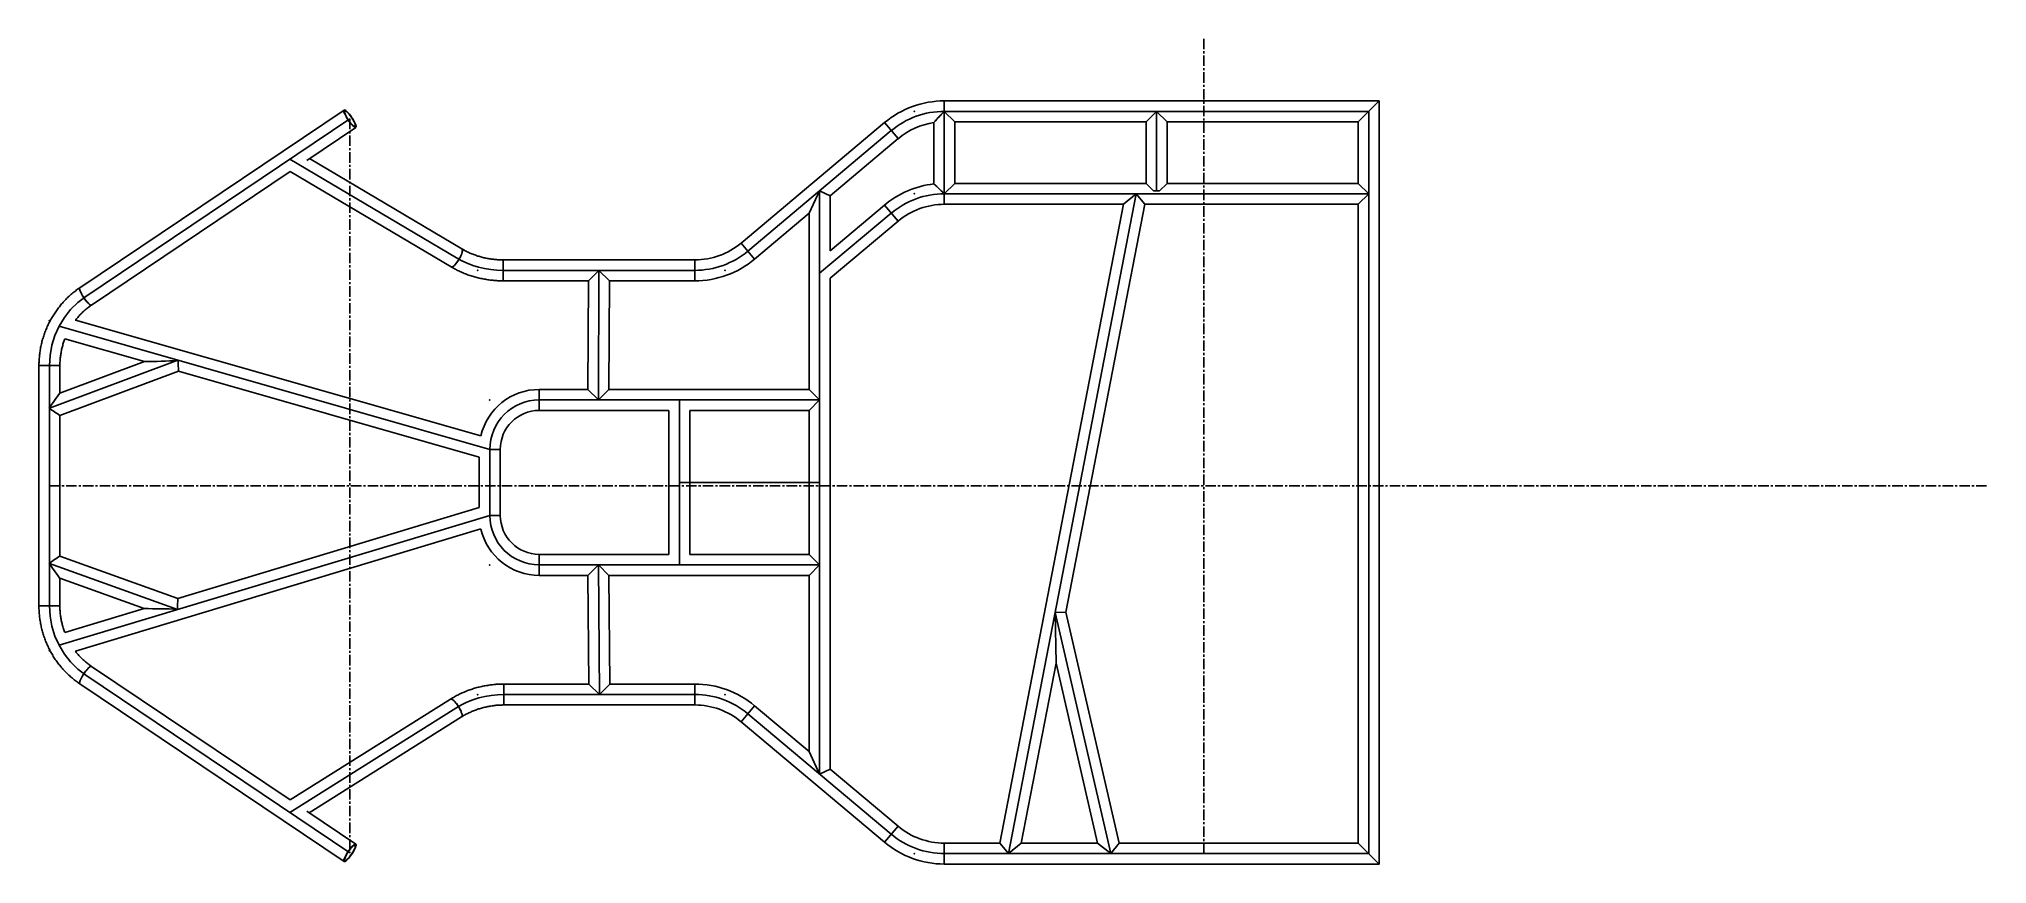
# Model space of a CAD drawing. Header units: millimetres. Extents: x -13 to 2350, y -459 to 542.
import ezdxf

# ---------------------------------------------------------------- set-up
doc = ezdxf.new("R2010")
doc.units = ezdxf.units.MM
doc.header["$PDSIZE"] = -1
doc.linetypes.add('CENTERX2', pattern=[20.32, 12.7, -2.54, 2.54, -2.54])

msp = doc.modelspace()

# ---------------------------------------------------------------- linework, layer by layer
at = {"color": 7, "linetype": 'CENTERX2'}
for p, q in [((1400.2, -446), (1400.2, 541.8)), ((364.5, 445.1), (364.5, -445.1)), ((0, 0), (2350.1, 0))]:
    msp.add_line(p, q, dxfattribs=at)
at = {"color": 7, "linetype": 'Continuous', "lineweight": 25}
for p, q in [((357.5, 455.6), (36.9, 240.1)), ((1612.9, 466.7), (1085.4, 466.7)), ((1085.4, 454), (1085.4, 466.7)), ((1098.1, 441.3), (1085.4, 454)), ((1330.1, 441.3), (1342.8, 454)), ((1342.8, 454), (1355.5, 441.3)), ((1612.9, 466.7), (1587.5, 441.3)), ((1612.9, -458.7), (1612.9, 466.7)), ((312.2, 394.6), (371.6, 434.5)), ((1013, 440.4), (838.9, 294.3)), ((1029.3, 420.9), (1013, 440.4)), ((1072.7, 440.4), (1072.7, 366)), ((1098.1, 366.7), (1098.1, 441.3)), ((1098.1, 441.3), (1330.1, 441.3)), ((1330.1, 441.3), (1330.1, 366.7)), ((1355.5, 366.7), (1355.5, 441.3)), ((1355.5, 441.3), (1587.5, 441.3)), ((1587.5, 441.3), (1587.5, 366.7)), ((946.8, 351.7), (1029.3, 420.9)), ((51.1, 219), (292.1, 381.1)), ((292.1, 381.1), (487.2, 265.4)), ((500.1, 287.3), (315.4, 396.7)), ((921.4, 330.4), (934.1, 357.6)), ((934.1, 357.6), (946.8, 351.7)), ((1098.1, 366.7), (1085.4, 354)), ((1330.1, 366.7), (1098.1, 366.7)), ((1339.2, 357.6), (1330.1, 366.7)), ((1346.4, 357.6), (1339.2, 357.6)), ((1355.5, 366.7), (1346.4, 357.6)), ((1587.5, 366.7), (1355.5, 366.7)), ((1600.2, 354), (1587.5, 366.7)), ((946.8, 284.9), (946.8, 351.7)), ((1013, 340.4), (946.8, 284.9)), ((1013, 340.4), (1029.3, 320.9)), ((1085.4, 341.3), (1085.4, 354)), ((1085.4, 341.3), (1302.7, 341.3)), ((1302.7, 341.3), (1152.8, -433.3)), ((1232.8, -153.4), (1328.6, 341.3)), ((1302.7, 341.3), (1318.1, 354)), ((1318.1, 354), (1328.6, 341.3)), ((1328.6, 341.3), (1587.5, 341.3)), ((1587.5, 341.3), (1600.2, 354)), ((1587.5, 341.3), (1587.5, -433.3)), ((855.2, 274.9), (921.4, 330.4)), ((921.4, 330.4), (921.4, 116.8)), ((946.8, 251.7), (1029.3, 320.9)), ((838.9, 294.3), (855.2, 274.9)), ((782.8, 273.9), (550.2, 273.9)), ((550.2, 248.5), (550.2, 273.9)), ((653.7, 248.5), (666.5, 261.2)), ((666.5, 261.2), (679.1, 248.5)), ((782.8, 273.9), (782.8, 248.5)), ((550.2, 248.5), (653.7, 248.5)), ((653.7, 248.5), (653.2, 116.8)), ((678.6, 116.8), (679.1, 248.5)), ((679.1, 248.5), (782.8, 248.5)), ((946.8, -343.6), (946.8, 251.7)), ((523.2, 60.4), (31.6, 200.9)), ((18.7, 178.2), (115.3, 150.6)), ((-12.7, 145.7), (-12.7, -145.7)), ((-12.7, 145.7), (12.7, 145.7)), ((115.3, 150.6), (12.7, 112.4)), ((12.7, 112.4), (12.7, 145.7)), ((12.7, 85.3), (156.5, 138.8)), ((156.5, 138.8), (521.4, 34.6)), ((653.2, 116.8), (594.1, 116.8)), ((594.1, 91.4), (594.1, 116.8)), ((665.8, 104.1), (653.2, 116.8)), ((678.6, 116.8), (665.8, 104.1)), ((921.4, 116.8), (678.6, 116.8)), ((921.4, 116.8), (934.1, 104.1)), ((934.1, 104.1), (921.4, 91.4)), ((12.7, -85.2), (12.7, 85.3)), ((594.1, 91.4), (751.4, 91.4)), ((751.4, 91.4), (751.4, -83.2)), ((776.8, -83.2), (776.8, 91.4)), ((776.8, 91.4), (921.4, 91.4)), ((921.4, 91.4), (921.4, -83.2)), ((521.4, 34.6), (521.4, -26.4)), ((534, 44.1), (546.8, 44.1)), ((546.8, -35.9), (546.8, 44.1)), ((521.4, -26.4), (155.7, -136.7)), ((546.8, -35.9), (534, -35.9)), ((31.5, -200.7), (523.3, -52.4)), ((155.7, -136.7), (12.7, -85.2)), ((751.4, -83.2), (594.1, -83.2)), ((594.1, -83.2), (594.1, -108.6)), ((921.4, -83.2), (776.8, -83.2)), ((921.4, -83.2), (934.1, -95.9)), ((12.7, -145.7), (12.7, -112.2)), ((12.7, -112.2), (114.9, -149)), ((594.1, -108.6), (653.2, -108.6)), ((653.2, -108.6), (665.8, -95.9)), ((653.2, -108.6), (654.2, -240.4)), ((665.8, -95.9), (678.6, -108.6)), ((678.6, -108.6), (921.4, -108.6)), ((679.6, -240.4), (678.6, -108.6)), ((934.1, -95.9), (921.4, -108.6)), ((921.4, -108.6), (921.4, -322.3)), ((12.7, -145.7), (-12.7, -145.7)), ((114.9, -149), (18.6, -178.1)), ((1219.8, -153.6), (1232.8, -153.4)), ((1220.9, -214.9), (1219.8, -153.6)), ((1297.4, -433.3), (1232.8, -153.4)), ((291.9, -380.9), (51.1, -219)), ((1178.6, -433.3), (1220.9, -214.9)), ((1220.9, -214.9), (1271.3, -433.3)), ((36.9, -240.1), (357.5, -455.6)), ((486.3, -258.8), (291.9, -380.9)), ((654.2, -240.4), (551.3, -240.4)), ((551.3, -265.8), (551.3, -240.4)), ((667, -253.1), (654.2, -240.4)), ((679.6, -240.4), (667, -253.1)), ((782.8, -240.4), (679.6, -240.4)), ((782.8, -240.4), (782.8, -265.8)), ((314.9, -396.4), (499.8, -280.3)), ((551.3, -265.8), (782.8, -265.8)), ((838.9, -286.2), (855.2, -266.8)), ((921.4, -322.3), (855.2, -266.8)), ((838.9, -286.2), (1013, -432.3)), ((934.1, -349.5), (921.4, -322.3)), ((946.8, -343.6), (934.1, -349.5)), ((1029.3, -412.8), (946.8, -343.6)), ((371.6, -434.5), (312, -394.5)), ((1029.3, -412.8), (1013, -432.3)), ((1152.8, -433.3), (1085.4, -433.3)), ((1085.4, -458.7), (1085.4, -433.3)), ((1163.2, -446), (1152.8, -433.3)), ((1178.6, -433.3), (1163.2, -446)), ((1271.3, -433.3), (1178.6, -433.3)), ((1287.2, -446), (1271.3, -433.3)), ((1297.4, -433.3), (1287.2, -446)), ((1587.5, -433.3), (1297.4, -433.3)), ((1612.9, -458.7), (1587.5, -433.3)), ((1085.4, -458.7), (1612.9, -458.7))]:
    msp.add_line(p, q, dxfattribs=at)
at = {"color": 7, "linetype": 'Continuous'}
for p, q in [((1085.4, 354), (1085.4, 454)), ((1085.4, 454), (1600.2, 454)), ((1342.8, 454), (1342.8, 357.6)), ((1600.2, 454), (1600.2, -446)), ((44, 229.6), (364.5, 445.1)), ((1021.1, 430.6), (847.1, 284.6)), ((493.6, 276.3), (291.6, 396.1)), ((934.1, 357.6), (934.1, -349.5)), ((1085.4, 354), (1600.2, 354)), ((1163.2, -446), (1318.1, 354)), ((934.1, 257.6), (1021.1, 330.6)), ((782.8, 261.2), (550.2, 261.2)), ((665.8, 104.1), (666.5, 261.2)), ((11.7, 193.4), (534.1, 44.1)), ((0, 94.2), (155.9, 152.2)), ((0, 0), (0, 145.7)), ((0, 145.7), (0, -145.7)), ((934.1, 104.1), (594.1, 104.1)), ((764.1, 104.1), (764.1, -95.9)), ((534.1, 44.1), (534.1, -35.9)), ((764.1, 4.1), (934.1, 4)), ((11.7, -193.4), (534.1, -35.9)), ((0, -94.2), (155.3, -150.1)), ((594.1, -95.9), (934.1, -95.9)), ((665.8, -95.9), (667, -253.1)), ((1287.2, -446), (1219.8, -153.6)), ((44, -229.6), (364.5, -445.1)), ((782.8, -253.1), (551.3, -253.1)), ((493.1, -269.5), (291.6, -396.1)), ((1021.1, -422.6), (847.1, -276.5)), ((1085.4, -446), (1600.2, -446))]:
    msp.add_line(p, q, dxfattribs=at)
at = {"color": 7, "linetype": 'Continuous', "lineweight": 25, "flags": 128}
for points in [[(357.5, 455.6), (357.9, 455.7), (358.6, 455.5), (359.5, 455), (360.5, 454.3), (361.6, 453.2), (362.8, 451.9), (364, 450.4), (365.3, 448.8), (366.5, 447.1), (367.7, 445.3), (368.8, 443.5), (369.8, 441.7), (370.6, 440.1), (371.2, 438.5), (371.7, 437.2), (371.9, 436.1), (372, 435.3), (371.8, 434.7), (371.4, 434.5), (370.8, 434.5), (370.1, 434.9), (369.1, 435.5), (368.1, 436.4), (366.9, 437.6), (365.7, 439), (364.4, 440.5), (363.2, 442.2), (362, 444), (360.8, 445.8), (359.8, 447.6), (358.9, 449.3), (358.1, 450.9), (357.6, 452.3), (357.2, 453.5), (357.1, 454.5), (357.2, 455.2), (357.5, 455.6)], [(358.3, 454.3), (358.8, 454.4), (359.4, 454.2), (360.3, 453.7), (361.2, 452.9), (362.2, 451.9), (363.4, 450.6), (364.5, 449.2), (365.7, 447.7), (366.8, 446), (367.9, 444.3), (368.8, 442.7), (369.6, 441.1), (370.3, 439.7), (370.7, 438.4), (371, 437.4), (371, 436.6), (370.9, 436), (370.5, 435.8), (370, 435.9), (369.3, 436.2), (368.4, 436.8), (367.4, 437.8), (366.3, 438.9), (365.1, 440.2), (364, 441.7), (362.8, 443.3), (361.7, 445), (360.7, 446.7), (359.8, 448.3), (359.1, 449.8), (358.6, 451.1), (358.2, 452.3), (358, 453.2), (358.1, 453.9), (358.3, 454.3)], [(487.2, 265.4), (487.5, 265.3), (488.2, 265.3), (489, 265.6), (490, 266.3), (491.1, 267.2), (492.3, 268.4), (493.5, 269.8), (494.7, 271.4), (495.9, 273.1), (497, 275), (498, 276.9), (498.9, 278.7), (499.7, 280.5), (500.2, 282.2), (500.6, 283.7), (500.8, 285), (500.8, 286), (500.5, 286.8), (500.1, 287.3), (500.1, 287.3)], [(500.1, 287.3), (500.4, 287.1), (500.7, 286.5), (500.8, 285.5), (500.7, 284.4), (500.5, 283), (500, 281.4), (499.3, 279.6), (498.5, 277.8), (497.5, 275.9), (496.5, 274.1), (495.3, 272.3), (494.1, 270.6), (492.9, 269.1), (491.7, 267.8), (490.5, 266.7), (489.5, 265.9), (488.6, 265.4), (487.8, 265.3), (487.2, 265.4)], [(51.1, 219), (50.9, 218.9), (50.3, 219), (49.5, 219.3), (48.6, 220), (47.5, 220.9), (46.4, 222.1), (45.1, 223.5), (43.9, 225), (42.6, 226.7), (41.4, 228.5), (40.3, 230.3), (39.2, 232.1), (38.3, 233.8), (37.6, 235.4), (37, 236.8), (36.7, 238), (36.5, 239), (36.6, 239.7), (36.9, 240.1)], [(51.1, 219), (50.6, 218.9), (49.9, 219.1), (49.1, 219.6), (48.1, 220.4), (46.9, 221.5), (45.8, 222.7), (44.5, 224.2), (43.2, 225.8), (42, 227.6), (40.8, 229.4), (39.7, 231.2), (38.8, 232.9), (37.9, 234.6), (37.3, 236.1), (36.8, 237.4), (36.6, 238.5), (36.6, 239.4), (36.7, 239.9), (36.9, 240.1)], [(51.1, -219), (50.9, -218.9), (50.3, -219), (49.5, -219.3), (48.6, -220), (47.5, -220.9), (46.4, -222.1), (45.1, -223.5), (43.9, -225), (42.6, -226.7), (41.4, -228.5), (40.3, -230.3), (39.2, -232.1), (38.3, -233.8), (37.6, -235.4), (37, -236.8), (36.7, -238), (36.5, -239), (36.6, -239.7), (36.9, -240.1), (36.9, -240.1)], [(36.9, -240.1), (36.7, -239.9), (36.6, -239.4), (36.6, -238.5), (36.8, -237.4), (37.3, -236.1), (37.9, -234.6), (38.8, -232.9), (39.7, -231.2), (40.8, -229.4), (42, -227.6), (43.2, -225.8), (44.5, -224.2), (45.8, -222.7), (46.9, -221.5), (48.1, -220.4), (49.1, -219.6), (49.9, -219.1), (50.6, -218.9), (51.1, -219)], [(486.3, -258.8), (486.6, -258.6), (487.3, -258.6), (488.2, -258.9), (489.2, -259.6), (490.3, -260.5), (491.5, -261.6), (492.7, -263), (494, -264.6), (495.2, -266.3), (496.4, -268.1), (497.4, -269.9), (498.4, -271.8), (499.2, -273.6), (499.8, -275.2), (500.2, -276.7), (500.4, -278), (500.5, -279), (500.2, -279.8), (499.8, -280.3), (499.8, -280.3)], [(486.3, -258.8), (486.9, -258.6), (487.7, -258.8), (488.6, -259.2), (489.7, -260), (490.9, -261), (492.1, -262.3), (493.3, -263.8), (494.6, -265.4), (495.8, -267.2), (496.9, -269), (497.9, -270.9), (498.8, -272.7), (499.5, -274.4), (500, -276), (500.4, -277.4), (500.5, -278.5), (500.4, -279.5), (500.1, -280.1), (499.8, -280.3)], [(357.5, -455.6), (357.9, -455.7), (358.6, -455.5), (359.5, -455), (360.5, -454.3), (361.6, -453.2), (362.8, -451.9), (364, -450.4), (365.3, -448.8), (366.5, -447.1), (367.7, -445.3), (368.8, -443.5), (369.8, -441.7), (370.6, -440.1), (371.2, -438.5), (371.7, -437.2), (371.9, -436.1), (372, -435.3), (371.8, -434.7), (371.4, -434.5), (370.8, -434.5), (370.1, -434.9), (369.1, -435.5), (368.1, -436.4), (366.9, -437.6), (365.7, -439), (364.4, -440.5), (363.2, -442.2), (362, -444), (360.8, -445.8), (359.8, -447.6), (358.9, -449.3), (358.1, -450.9), (357.6, -452.3), (357.2, -453.5), (357.1, -454.5), (357.2, -455.2), (357.5, -455.6)], [(358.3, -454.3), (358.8, -454.4), (359.4, -454.2), (360.3, -453.7), (361.2, -452.9), (362.2, -451.9), (363.4, -450.6), (364.5, -449.2), (365.7, -447.7), (366.8, -446), (367.9, -444.3), (368.8, -442.7), (369.6, -441.1), (370.3, -439.7), (370.7, -438.4), (371, -437.4), (371, -436.6), (370.9, -436), (370.5, -435.8), (370, -435.9), (369.3, -436.2), (368.4, -436.8), (367.4, -437.8), (366.3, -438.9), (365.1, -440.2), (364, -441.7), (362.8, -443.3), (361.7, -445), (360.7, -446.7), (359.8, -448.3), (359.1, -449.8), (358.6, -451.1), (358.2, -452.3), (358, -453.2), (358.1, -453.9), (358.3, -454.3)]]:
    msp.add_lwpolyline(points, dxfattribs=at)
at = {"color": 7, "linetype": 'Continuous', "flags": 128}
for points in [[(550.2, 261.2), (542.7, 261.5), (535.2, 262.2), (527.8, 263.4), (520.6, 265.1), (513.5, 267.2), (506.6, 269.8), (500, 272.9), (493.6, 276.3)], [(44, 229.6), (34.3, 222.2), (25.7, 213.6), (18.1, 204), (11.7, 193.4), (6.6, 182.2), (3, 170.3), (0.7, 158.1), (0, 145.7)], [(44, -229.6), (34.3, -222.2), (25.7, -213.6), (18.1, -204), (11.7, -193.4), (6.6, -182.2), (3, -170.3), (0.7, -158.1), (0, -145.7)], [(551.3, -253.1), (543.5, -253.4), (535.8, -254.2), (528.2, -255.5), (520.7, -257.3), (513.4, -259.7), (506.4, -262.5), (499.6, -265.8), (493.1, -269.5)]]:
    msp.add_lwpolyline(points, dxfattribs=at)
at = {"color": 7, "linetype": 'Continuous', "lineweight": 25}
for centre, radius, start, end in [((1085.4, 354), 112.7, 90, 130), ((1085.4, 354), 87.3, 98.3061, 130), ((1085.4, 254), 112.7, 96.4703, 130), ((1085.4, 254), 87.3, 90, 130), ((782.8, 361.2), 87.3, 270, 310), ((782.8, 361.2), 112.7, 270, 310), ((103.5, 1237.6), 1087.1, 270.6243, 272.7648), ((912.8, 177.9), 757.3, 181.9766, 182.958), ((642.3, -345), 778.3, 144.001, 145.6473), ((594.1, 44.1), 72.7, 90, 167.037), ((335.2, 570), 582.2, 234.8262, 236.3632), ((594.1, 44.1), 47.3, 90, 180), ((594.1, -35.9), 47.3, 180, 270), ((594.1, -35.9), 72.7, 193.1358, 270), ((269.5, -469.7), 462.4, 123.7345, 125.6769), ((676.3, 374.4), 822.9, 214.7108, 216.2562), ((898.4, -165.9), 743.3, 177.7497, 178.7503), ((117.7, -1176.5), 1027.5, 87.9048, 90.1558), ((782.8, -353.1), 112.7, 50, 90), ((782.8, -353.1), 87.3, 50, 90), ((1085.4, -346), 87.3, 230, 270), ((1085.4, -346), 112.7, 230, 270)]:
    msp.add_arc(centre, radius, start, end, dxfattribs=at)
at = {"color": 7, "linetype": 'Continuous'}
for centre, radius, start, end in [((1085.4, 354), 100, 90, 130), ((1085.4, 254), 100, 90, 130), ((782.8, 361.2), 100, 270, 310), ((594.1, 44.1), 60, 90, 180), ((594.1, -35.9), 60, 180, 270), ((782.8, -353.1), 100, 50, 90), ((1085.4, -346), 100, 230, 270)]:
    msp.add_arc(centre, radius, start, end, dxfattribs=at)
at = {"color": 7, "linetype": 'Continuous', "lineweight": 25}
for points, knots in [([(1072.8, 440.5), (1072.8, 440.5), (1072.6, 440.4), (1073.1, 440.9), (1073.8, 441.7), (1074.7, 442.7), (1075.9, 444), (1077.6, 445.9), (1079.7, 448.2), (1082.4, 451), (1084.3, 453), (1085.4, 454), (1085.4, 454)], [0, 0, 0, 0, 0.034028, 0.149022, 0.223258, 0.299625, 0.405268, 0.51384, 0.664466, 0.819352, 0.999088, 1, 1, 1, 1]), ([(1085.4, 454), (1085.4, 454), (1084.4, 453), (1082.4, 451), (1079.8, 448.3), (1077.6, 445.9), (1076, 444.2), (1074.8, 442.8), (1073.7, 441.6), (1072.8, 440.6), (1072.8, 440.5), (1072.8, 440.5)], [0, 0, 0, 0, 0.0009119, 0.1712562, 0.3465775, 0.4705475, 0.5973566, 0.6823438, 0.7692171, 0.9011841, 1, 1, 1, 1]), ([(1085.4, 354), (1085.4, 354), (1084.5, 355), (1082.5, 356.9), (1080, 359.3), (1077.9, 361.3), (1076.3, 362.8), (1075, 364), (1073.8, 365.1), (1072.8, 365.9), (1072.8, 365.9), (1072.8, 365.9)], [0, 0, 0, 0, 0.000946, 0.166395, 0.336672, 0.451764, 0.569581, 0.658597, 0.749869, 0.897313, 1, 1, 1, 1]), ([(550.2, 273.9), (549.3, 273.9), (546.7, 273.9), (542.3, 274.2), (537.1, 274.7), (532, 275.5), (526.9, 276.5), (521.9, 277.8), (517.1, 279.4), (512.3, 281.2), (507.7, 283.2), (503.6, 285.3), (501.1, 286.7), (500.1, 287.3)], [0, 0, 0, 0, 0.049315, 0.147088, 0.244864, 0.342636, 0.440408, 0.538187, 0.635976, 0.733786, 0.831625, 0.929505, 1, 1, 1, 1]), ([(487.2, 265.4), (488.1, 264.9), (490.7, 263.4), (495.1, 261.1), (500.4, 258.6), (505.8, 256.4), (511.4, 254.5), (517.1, 252.8), (522.8, 251.4), (528.7, 250.3), (534.6, 249.4), (540.6, 248.8), (545.7, 248.5), (548.9, 248.5), (550.2, 248.5)], [0, 0, 0, 0, 0.049378, 0.138867, 0.228388, 0.317959, 0.407573, 0.497223, 0.586904, 0.676611, 0.766339, 0.856085, 0.945845, 1, 1, 1, 1]), ([(36.9, 240.1), (36, 239.5), (33.5, 237.8), (29.5, 234.8), (25, 231), (20.8, 226.9), (16.7, 222.7), (12.9, 218.2), (9.3, 213.5), (5.9, 208.7), (2.8, 203.6), (-0.1, 198.4), (-2.6, 193.1), (-4.9, 187.6), (-6.9, 182), (-8.7, 176.3), (-10.1, 170.5), (-11.2, 164.6), (-12, 158.7), (-12.5, 152.9), (-12.7, 148.5), (-12.7, 146.2), (-12.7, 145.7)], [0, 0, 0, 0, 0.0297763, 0.0830369, 0.1363094, 0.1895963, 0.2428979, 0.2962142, 0.349545, 0.4028898, 0.4562483, 0.5096197, 0.5630034, 0.6163985, 0.6698042, 0.7232195, 0.7766432, 0.8300745, 0.8835121, 0.936955, 0.9875948, 1, 1, 1, 1]), ([(31.4, 200.7), (31.6, 200.9), (32.8, 202.4), (35.2, 205.2), (38.7, 209), (42.5, 212.5), (46.3, 215.7), (49.2, 217.8), (50.8, 218.9), (51.1, 219)], [0, 0, 0, 0, 0.026459, 0.21631, 0.406247, 0.596277, 0.786403, 0.966773, 1, 1, 1, 1]), ([(12.7, 145.7), (12.7, 146.6), (12.7, 149.2), (13, 153.5), (13.6, 158.7), (14.5, 163.9), (15.7, 169), (17.1, 173.8), (18.2, 176.8), (18.7, 178.2)], [0, 0, 0, 0, 0.07788, 0.235133, 0.392401, 0.549675, 0.70696, 0.864264, 1, 1, 1, 1]), ([(-12.7, -145.7), (-12.7, -146.8), (-12.7, -149.9), (-12.4, -155), (-11.7, -160.9), (-10.8, -166.8), (-9.6, -172.7), (-8, -178.4), (-6.2, -184.1), (-4.1, -189.7), (-1.7, -195.1), (1, -200.4), (3.9, -205.6), (7.1, -210.6), (10.6, -215.4), (14.3, -220), (18.2, -224.4), (22.4, -228.5), (26.7, -232.5), (31.2, -236.1), (34.6, -238.6), (36.5, -239.9), (36.9, -240.1)], [0, 0, 0, 0, 0.0296897, 0.0831364, 0.1365878, 0.1900384, 0.2434868, 0.2969318, 0.3503723, 0.403807, 0.4572347, 0.5106543, 0.5640645, 0.6174644, 0.6708529, 0.7242291, 0.7775923, 0.8309416, 0.8842765, 0.9375966, 0.9880712, 1, 1, 1, 1]), ([(18.7, -178), (18.6, -177.7), (17.8, -175.8), (16.6, -172.1), (15.2, -167), (14.1, -161.9), (13.3, -156.7), (12.8, -151.6), (12.7, -147.9), (12.7, -146), (12.7, -145.7)], [0, 0, 0, 0, 0.033779, 0.191988, 0.350151, 0.508276, 0.666369, 0.824437, 0.974165, 1, 1, 1, 1]), ([(51.1, -219), (50.4, -218.6), (48.3, -217.1), (44.9, -214.5), (41, -211.2), (37.4, -207.6), (34.1, -204), (32.2, -201.6), (31.3, -200.5)], [0, 0, 0, 0, 0.092671, 0.281349, 0.469979, 0.658511, 0.846946, 1, 1, 1, 1]), ([(551.3, -240.4), (550.2, -240.4), (547.1, -240.5), (542, -240.7), (536.1, -241.3), (530.1, -242.2), (524.3, -243.3), (518.5, -244.7), (512.8, -246.4), (507.2, -248.4), (501.8, -250.6), (496.4, -253), (491.3, -255.8), (488, -257.8), (486.3, -258.8)], [0, 0, 0, 0, 0.047515, 0.13415, 0.220797, 0.307445, 0.394092, 0.480733, 0.567366, 0.653985, 0.740585, 0.827161, 0.913707, 1, 1, 1, 1]), ([(499.8, -280.3), (500.5, -279.8), (502.7, -278.5), (506.3, -276.5), (510.9, -274.3), (515.6, -272.4), (520.4, -270.6), (525.4, -269.2), (530.4, -268), (535.5, -267), (540.7, -266.3), (545.9, -265.9), (549.5, -265.8), (551.3, -265.8)], [0, 0, 0, 0, 0.047461, 0.142549, 0.237592, 0.33256, 0.427466, 0.52232, 0.617133, 0.711913, 0.806664, 0.901395, 1, 1, 1, 1])]:
    msp.add_open_spline(points, degree=3, knots=knots, dxfattribs=at)
at = {"color": 7, "linetype": 'Continuous'}
for p in [(1049, 454), (291.6, 396.1), (1049, 354), (519.2, 261.2), (819.2, 261.2), (0, 200), (534.1, 104.1), (534.1, -95.9), (0, -200), (519.2, -253.1), (819.2, -253.1), (291.6, -396.1), (1049, -446)]:
    msp.add_point(p, dxfattribs=at)

doc.saveas('drawing.dxf')
